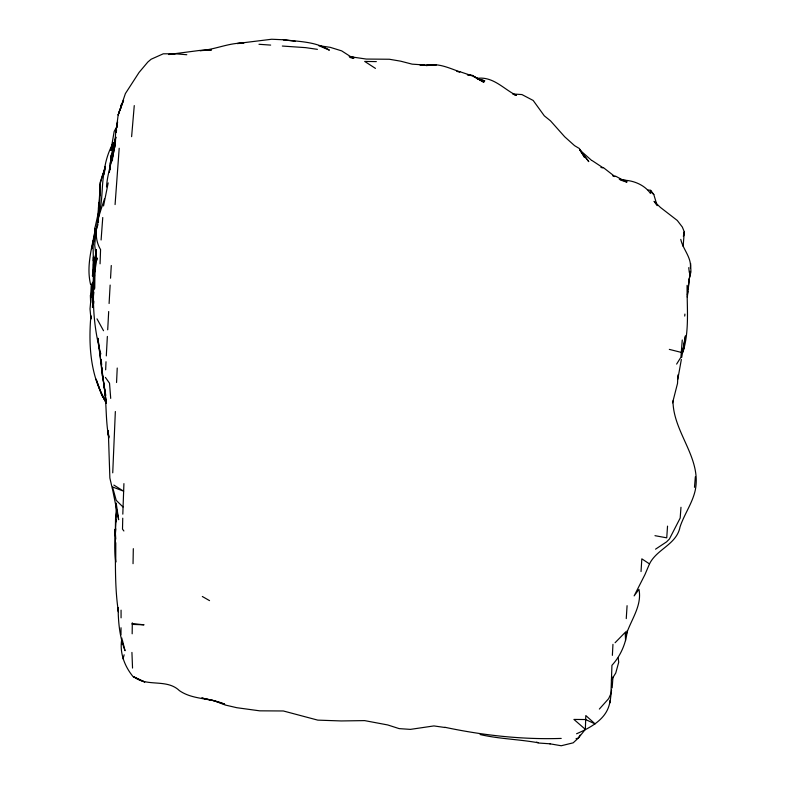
<?xml version="1.0" encoding="UTF-8"?>
<svg xmlns="http://www.w3.org/2000/svg" width="785" height="785" viewBox="0 0 785 785"><rect width="100%" height="100%" fill="white"/><g stroke="black" fill="none" stroke-linecap="round" stroke-linejoin="round"><path stroke-width="1.18" d="M98.429 222.891L98.478 207.78L99.302 202.962L98.567 205.12L98.302 216.061M120.978 634.78L121.018 627.745M99.145 215.826L99.999 182.993L105.416 166.4M94.583 275.025L94.524 288.419L94.573 273.317L94.524 289.145M94.779 235.608L94.877 228.298L98.194 213.392M576.573 733.769C591.193 727.401 608.316 718.177 610.033 700.436M93.307 285.681L93.435 281.54L92.502 307.553L93.533 270.58L94.74 259.698L94.043 268.951M95.309 271.875L95.77 250.327M132.165 633.799L132.302 622.897L132.282 624.399L144.048 624.811L132.439 623.604M118.152 607.816C118.231 622.348 119.634 636.969 125.05 650.716L122.529 640.707M133.313 548.656L133.038 563.679M99.361 209.026L100.087 188.361M100.009 184.475L99.813 195.426L100.117 193.12M585.355 729.353L585.816 715.547L595.099 723.907L585.561 719.531L573.933 719.433L585.355 729.353L578.388 738.018L573.197 742.826L561.255 745.75L549.686 743.768M122.745 518.188L122.499 529.129L123.893 530.984M122.813 514.155L123.922 483.619M91.207 297.27L91.433 284.376L90.991 297.26M627.264 630.561C626.116 643.249 620.562 655.995 611.937 665.317L610.965 693.518L608.66 698.64L599.357 709.051M115.778 542.71L115.748 562.197C113.531 542.592 116.896 523.006 115.974 503.45M100.068 263.819L100.568 249.591C91.07 233.92 99.499 214.697 104.503 198.86M112.736 472.825L115.346 411.526M122.215 640.648L122.097 643.828L122.352 640.236M105.661 369.833L106.004 361.748M682.263 339.974L680.919 357.204L676.631 364.093M116.553 382.521L117.23 368.028M677.936 374.906L677.524 383.404L672.559 402.833M108.683 311.537L107.702 329.788M107.359 336.431L106.299 355.899M98.36 213.108L100.048 188.184M109.095 303.501L110.135 285.073M612.369 655.357L612.957 644.348M94.141 241.054L94.877 228.298L94.671 235.107L93.062 245.97L93.386 261.091L93.484 256.95L92.463 276.143L93.042 270.089M93.65 303.471L93.788 301.155M110.548 278.214L111.274 265.507M94.161 241.358L94.691 232.438C91.443 249.522 86.379 266.812 90.55 284.327M115.081 204.571L119.192 148.267M116.013 131.978L118.142 115.061L125.394 93.572L139.053 72.456L147.845 62.025L151.112 59.238L163.251 53.812L175.133 53.772L186.81 54.724M626.253 618.609L627.078 605.686M641.031 571.549L641.826 558.841L649.489 563.915L644.946 574.6L634.143 595.884L638.97 589.358C642.297 606.167 630.424 620.444 625.841 635.821L625.655 631.837M115.748 528.825L115.267 536.096L115.542 518.345L116.553 512.311M689.946 271.335L689.544 277.478L688.622 279.548M667.535 526.117L666.74 537.833L654.975 535.674M690.329 267.989C691.732 257.627 682.852 249.208 680.781 239.396M101.098 239.994L102.756 217.514M121.969 638.126C119.163 652.05 124.305 665.925 133.087 676.66L144.764 682.087L133.685 676.699C147.119 687.434 166.587 678.289 179.471 690.682C192.963 699.985 210.115 697.679 224.687 704.184L213.245 700.554L201.725 698.012L213.854 700.603L225.226 705.018L236.736 707.697L259.707 710.837L283.346 710.974L317.788 720.13L341.161 720.944L364.623 720.61L387.721 724.947L399.153 728.617L410.398 729.383L433.899 725.929L445.115 727.518M612.163 687.886L612.967 676.974M93.788 272.415L93.788 282.541M110.077 169.697L110.332 166.224M110.499 163.908L111.097 155.813L115.758 137.463M110.077 169.638L110.253 167.215M110.528 163.584L111.097 155.813L110.077 166.714M122.097 643.7L122.352 640.344M680.978 507.277L680.183 518.051L669.399 539.03L666.573 541.866L655.544 549.166M93.778 261.778L93.503 265.251L93.798 261.611M131.615 136.659L134.264 105.582M694.48 487.318L695.353 476.711M648.145 190.009L650.687 190.343L650.422 193.404C644.622 184.956 633.387 180.305 623.319 180.207M92.051 287.084L92.414 282.953L90.02 308.888L90.923 318.798M684.726 316.061L684.903 314.088M116.317 521.721L116.533 519.405M96.123 230.172L94.71 245.195L96.633 260.414L97.036 258.167M687.307 297.191L689.436 278.655M690.025 272.513L689.544 277.478L690.928 271.934L690.633 263.466M109.4 172.268L110.361 162.583L112.991 151.78L111.421 159.816M93.307 297.132L93.807 292.295M688.003 289.636L688.975 280.5M106.515 186.948C107.545 169.913 115.189 153.988 115.709 136.835L112.863 157.363M96.094 250.493L94.014 269.137L94.406 284.268M96.202 249.61L94.014 269.137L96.104 249.767M610.004 702.869L611.554 690.113M116.278 132.223L116.563 129.917M116.847 127.602L117.564 121.842L115.68 132.685L114.512 147.727L115.523 140.966M683.136 246.392L684.275 231.84L682.351 227.071L677.288 220.467L660.44 207.436L654.062 201.323L657.133 205.65L653.807 194.494L650.687 190.343M681.351 359.501L677.789 379.273M112.549 145.323L110.911 150.465L114.178 131.409L116.553 127.17M95.456 260.924L96.202 256.096M108.193 182.895L103.551 205.935M687.317 294.767L687.856 291.392M91.894 248.364L92.306 245.95M91.855 248.698L93.268 240.642L92.512 244.753M120.743 108.399L121.469 104.297L120.851 107.741M683.539 235.942L684.275 231.84L683.362 236.354M98.89 214.325C103.424 198.703 100.922 182.189 105.445 166.734L103.492 174.908L104.64 171.493M112.216 160.984L112.657 158.57M625.841 635.821L626.253 633.573M99.734 191.275L100.195 188.861M96.928 258C91.394 289.881 92.218 322.655 100.833 353.966M681.655 357.577L685.452 335.892L682.469 352.926L683.951 346.754L683.303 350.866C689.515 329.798 686.885 307.082 687.091 285.328M104.709 170.09L103.973 173.456C104.964 163.143 107.879 152.849 112.775 143.704M96.467 229.289L97.978 224.471M110.911 150.465L112.608 144.097L111.98 146.383M123.029 658.89L124.128 654.808M100.313 183.396L103.012 173.691M99.42 202.059L98.567 205.12L99.45 202.854M580.135 735.074L578.388 738.018L576.053 738.705M611.407 680.016L615.764 672.99L618.717 662.206L618.188 658.026M649.489 563.915C656.849 548.931 676.729 544.486 680.065 526.843C684.275 514.195 692.527 503.048 695.333 489.909C701.604 457.537 673.216 432.613 672.981 400.909M615.087 642.738L625.194 632.376L625.576 640.599M168.49 54.508L199.724 50.426L211.322 50.093L199.861 50.623C214.835 49.838 228.857 42.616 243.821 43.126L237.256 43.577M237.345 43.479L271.659 39.25L283.493 39.77M169.442 54.508L175.133 53.772M426.147 65.528C437.942 62.525 449.049 68.079 459.932 71.867L457.675 71.553M426.088 65.567L436.224 64.959L419.838 64.939M561.216 738.42C522.162 739.725 483.06 735.349 444.909 727.283M420.897 65.018L424.41 64.978L412.154 64.154L400.664 61.181L389.37 59.248L366.281 59.061L349.698 56.628M376.329 61.603L364.691 61.426L375.456 68.393M477.162 78.343C493.294 76.224 503.578 89.088 516.422 95.407L514.371 94.877M624.036 180.638L627.352 180.825L619.277 179.176M282.335 46.05L305.679 47.64L317.405 49.357M512.595 93.965L521.927 94.563L533.182 100.46L544.309 115.837L550.491 120.831L564.7 136.786L574.571 145.657L579.35 148.512L584.442 157.206L579.821 149.876L588.77 161.612L579.978 150.131L591.38 160.209M550.295 743.827L538.638 743.022L536.675 742.1M258.981 44.284L270.648 45.098M295.219 41.281L283.336 39.75C299.036 41.625 315.452 41.497 329.396 50.161L318.641 45.628L330.22 47.336L341.661 50.868L353.407 58.424L350.139 57.491M456.762 71.366L460.245 71.818L471.805 75.684L467.369 74.85M467.664 74.624L472.295 75.321L483.874 82.288L472.845 76.047L484.139 81.581L479.821 79.962M600.917 167.49L603.106 167.823L591.959 160.474M538.049 742.747C518.816 739.254 499.123 738.97 480.106 734.534M349.207 56.589L354.673 57.658L350.061 56.706M478.065 79.216L484.806 80.816L476.78 78.52M669.32 349.384L681.144 352.367M612.702 175.85L614.9 176.566L603.714 167.872M620.248 179.961L626.891 182.179L615.401 176.066M202.324 596.492L209.546 600.633M113.854 485.071L123.628 491.184L112.53 486.965L116.209 500.32L123.009 507.002M651.118 192.178L653.807 194.494M106.25 402.116L101.54 394.58L96.084 379.145L100.176 390.351L105.7 402.322M105.396 377.399L109.527 383.217L110.705 398.397M106.279 401.998L101.54 394.58L106.299 402.45C90.324 376.476 88.371 345.371 90.893 315.747L90.991 318.867M103.532 330.73L97.006 318.847M112.432 489.133L109.871 478.026L108.301 430.671M112.765 490.399L118.643 519.709L116.2 503.126M102.698 375.524L106.358 403.392L97.929 338.237L102.442 375.976L105.808 395.444M688.739 267.656L689.318 272.513M103.846 384.356C106.78 401.724 105.396 419.445 108.644 436.774L108.153 431.073L108.742 437.637M108.153 431.093L108.752 438.108M101.255 359.471L101.677 364.976M115.778 539.059L115.101 529.276C115.905 556.879 114.208 584.55 118.417 611.819L118.368 608.159M101.854 367.419L102.442 375.976M132.537 668.074L131.929 652.423M90.363 295.278L90.628 302.559M113.256 149.13L113.079 142.301L113.226 148.404M121.067 610.151L121.076 617.854M119.428 110.989L118.142 115.061L123.569 100.274L119.428 110.989"/></g></svg>
